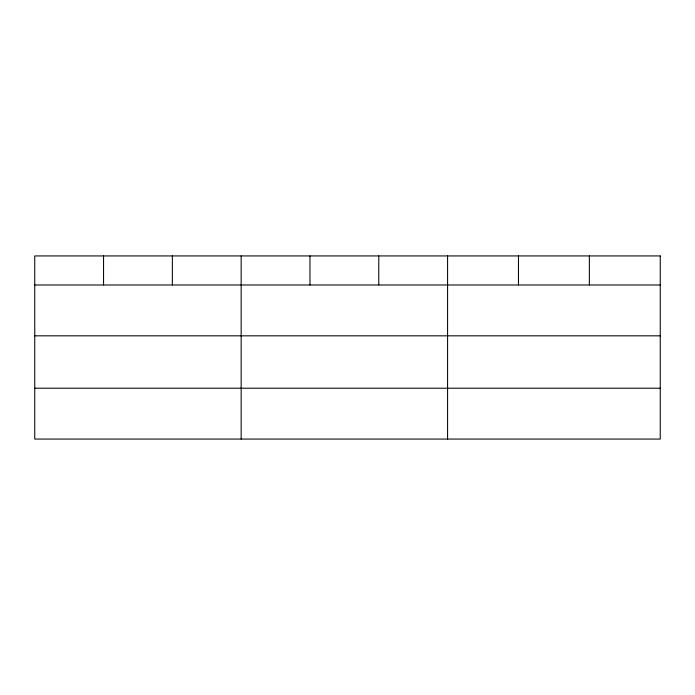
<?xml version="1.0" encoding="UTF-8"?>
<svg xmlns="http://www.w3.org/2000/svg" width="695" height="695" viewBox="0 0 695 695"><rect width="100%" height="100%" fill="white"/><g stroke="black" fill="none" stroke-linecap="round" stroke-linejoin="round"><path stroke-width="1.04" d="M34.75 284.985L660.25 284.985M34.75 335.833L660.25 335.833M34.75 388.218L660.25 388.218M589.36 255.934L589.36 284.985M518.47 255.934L518.47 284.985M447.58 255.934L447.58 439.066M378.775 255.934L378.775 284.985M309.97 255.934L309.97 284.985M241.165 255.934L241.165 439.066M172.36 255.934L172.36 284.985M103.555 255.934L103.555 284.985M660.25 255.934L34.75 255.934L34.75 439.066L660.25 439.066L660.25 255.934"/></g></svg>
